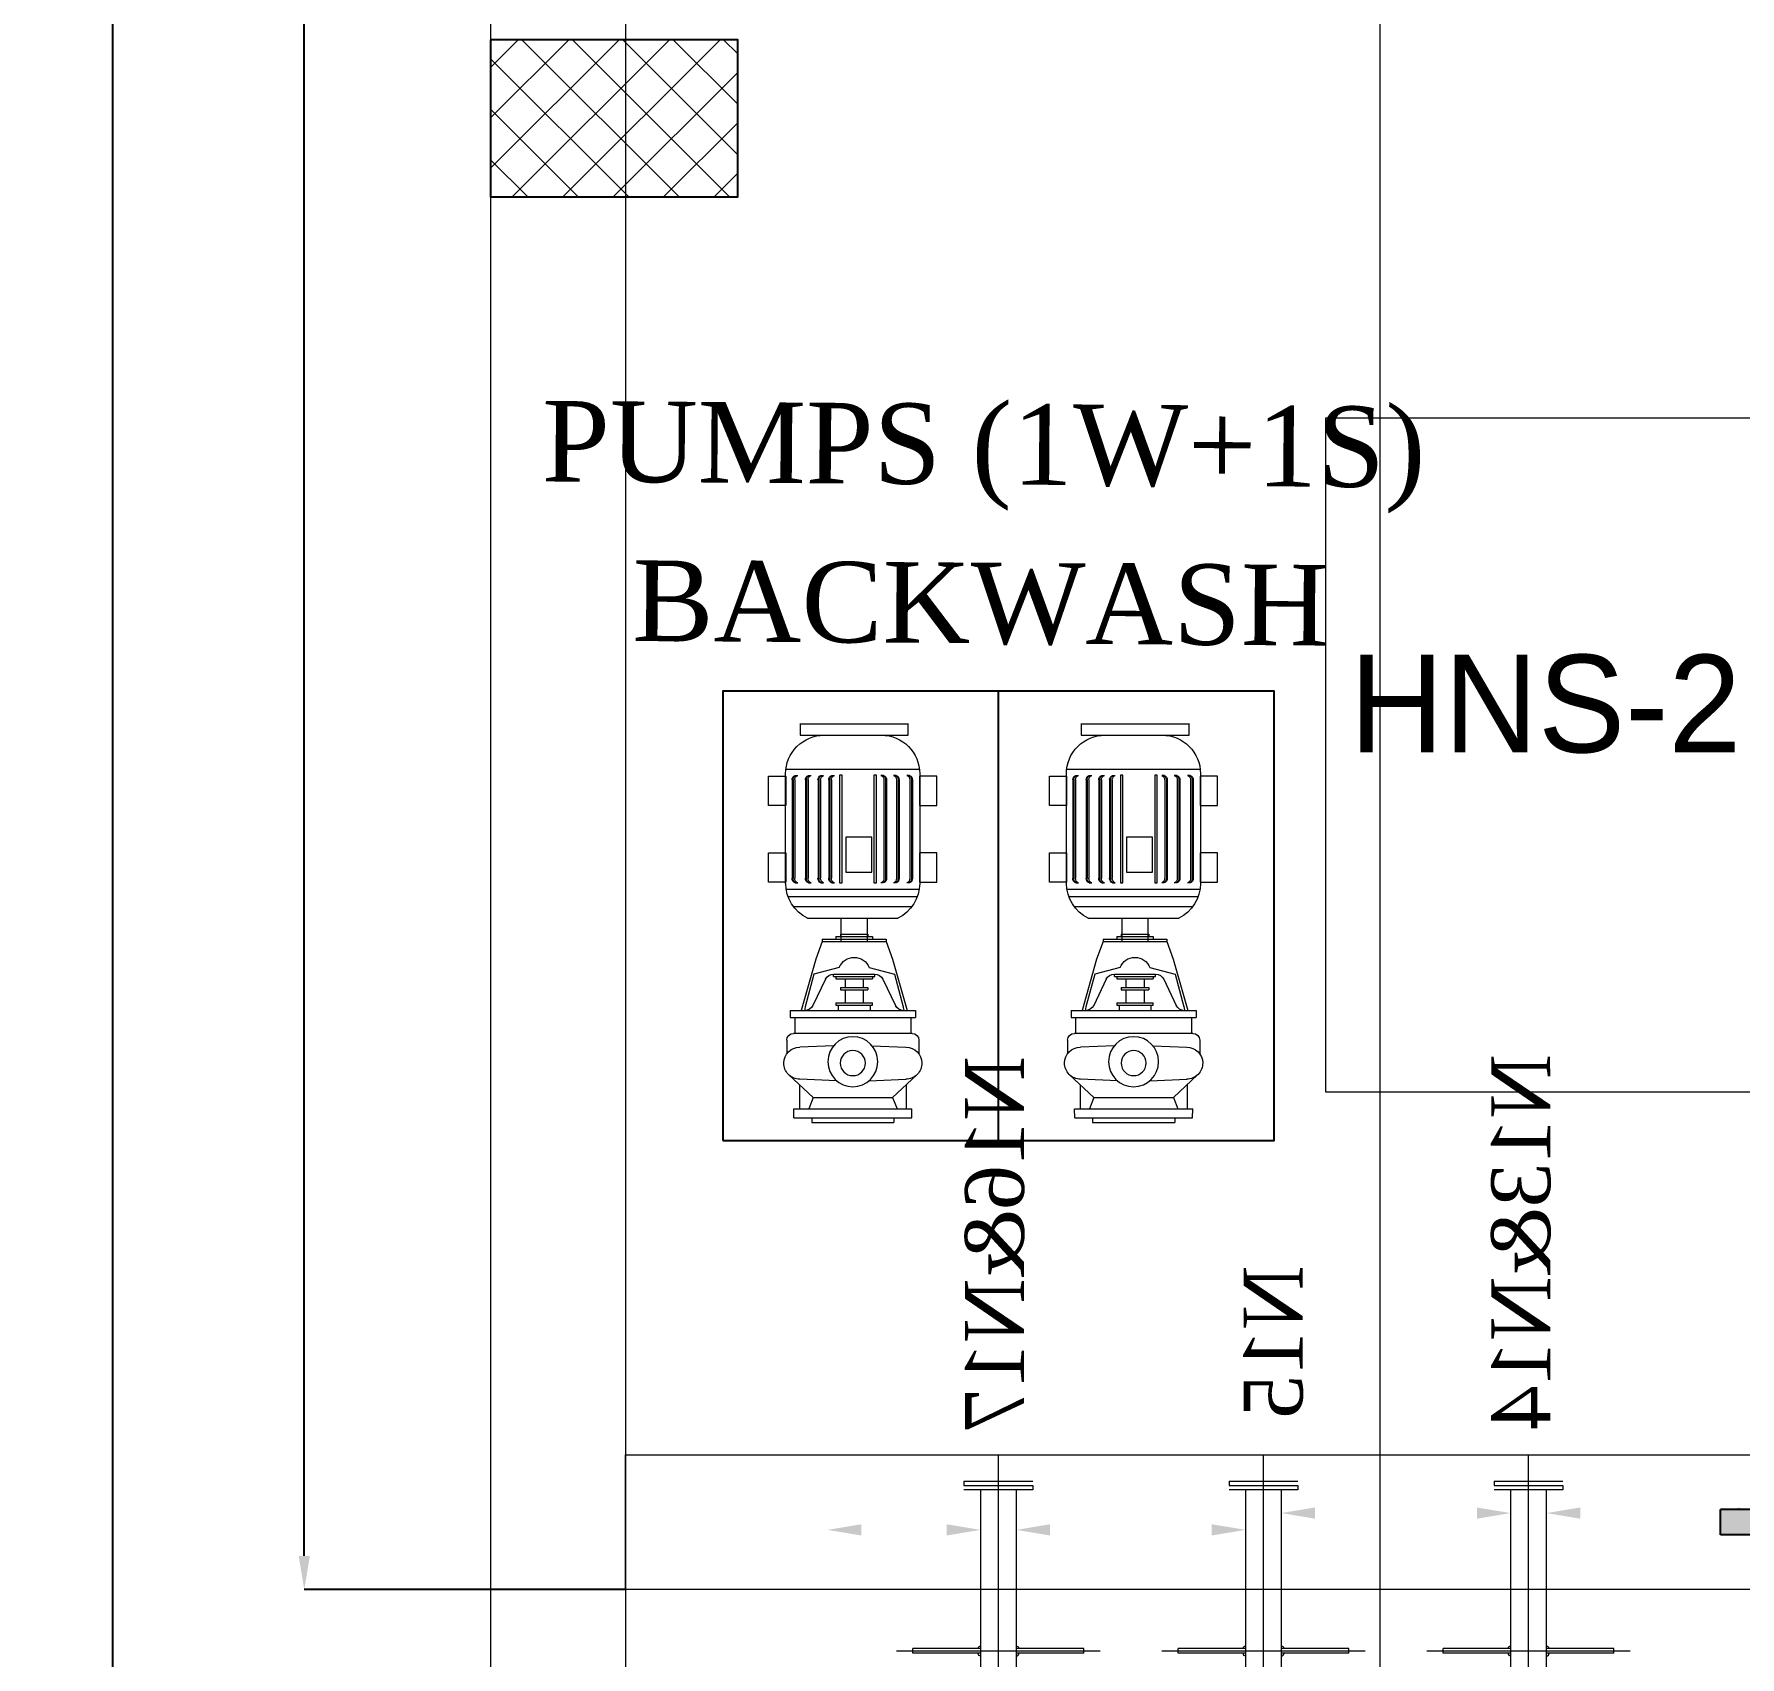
# Model space of a CAD drawing. Header units: millimetres. Extents: x -586673698 to -573385747, y -389867798 to -389752240.
# Drawn here: x -586653211 to -586649415, y -389787181 to -389783569 of the extents above; entities that cross this region are included whole.
import ezdxf

# ---------------------------------------------------------------- set-up
doc = ezdxf.new("R2010")
doc.units = ezdxf.units.MM
doc.header["$LTSCALE"] = 100
doc.linetypes.add('DASHED', pattern=[19.05, 12.7, -6.35])
doc.linetypes.add('HIDDEN2', pattern=[0.1875, 0.125, -0.0625])
for name, color, linetype in [('0-FLOW', 4, 'Continuous'), ('AH_colums', 3, 'Continuous'), ('DT-PL-SHAFT', 230, 'Continuous'), ('DT-PL-Text', 181, 'Continuous'), ('PLUMB', 6, 'Continuous'), ('PS_DIM', 9, 'Continuous')]:
    doc.layers.add(name, color=color, linetype=linetype)
for name, color, linetype, lineweight in [('A-CUT OUT', 251, 'HIDDEN2', 15), ('columns11', 1, 'Continuous', 20), ('PL-DOMESTIC WATER TANK', 171, 'Continuous', 0)]:
    doc.layers.add(name, color=color, linetype=linetype, lineweight=lineweight)
doc.styles.add('3', font='times.ttf')
doc.styles.add('Arial', font='arial.ttf')
doc.styles.add('ROMANTIC', font='romantic.ttf')
doc.dimstyles.new('V Mts', dxfattribs={"dimtxt": 150, "dimasz": 75, "dimexe": 0.1, "dimexo": 0, "dimgap": 0.01, "dimtad": 1, "dimdec": 0, "dimzin": 3, "dimdsep": 46, "dimtxsty": 'Arial', "dimsah": 1, "dimcen": 0.09375, "dimdle": 0.01, "dimclrd": 8, "dimclre": 8, "dimclrt": 256, "dimadec": 0, "dimazin": 0, "dimtfac": 0.7, "dimtdec": 3, "dimtofl": 0, "dimtmove": 2, "dimatfit": 3, "dimfxl": 0, "dimfrac": 1, "dimtolj": 1, "dimtzin": 0, "dimarcsym": 0})

# ---------------------------------------------------------------- blocks, each defined once
blk = doc.blocks.new('*D758')
at = {"layer": 'Defpoints', "color": 0, "ltscale": 5, "transparency": 16777216}
for p in [(-586652610.4, -389778081.1), (-586651895.2, -389778081.1, 1.2), (-586651894.9, -389787031.1, -6.2)]:
    blk.add_point(p, dxfattribs=at)
at = {"layer": 'DT-PL-SHAFT', "color": 8, "lineweight": -2, "ltscale": 5, "transparency": 16777216}
for p, q in [((-586651895.2, -389778081.1), (-586652610.5, -389778081.1)), ((-586652610.1, -389786956.1), (-586652610.4, -389778156.1)), ((-586651894.9, -389787031.1), (-586652610.2, -389787031.1))]:
    blk.add_line(p, q, dxfattribs=at)
at = {"layer": 'DT-PL-SHAFT', "color": 8, "ltscale": 5, "transparency": 16777216}
for points in [[(-586652597.9, -389778156.1), (-586652622.9, -389778156.1), (-586652610.4, -389778081.1)], [(-586652597.6, -389786956.1), (-586652622.6, -389786956.1), (-586652610.1, -389787031.1)]]:
    blk.add_solid(points, dxfattribs=at)
at = {"layer": 'DT-PL-SHAFT', "lineweight": 13, "ltscale": 5, "transparency": 16777216, "insert": (-586652533.7, -389782556.1), "char_height": 150, "attachment_point": 5, "rotation": 270.0015, "style": 'Arial'}
blk.add_mtext('\\A1;8950', dxfattribs=at)
blk = doc.blocks.new('*D760')
at = {"layer": 'Defpoints', "color": 0, "ltscale": 5, "transparency": 16777216}
for p in [(-586653036.3, -389761480.6), (-586651895.2, -389761480.6, 2.9), (-586651895.2, -389793031.3, 2.9)]:
    blk.add_point(p, dxfattribs=at)
at = {"layer": 'DT-PL-SHAFT', "color": 8, "lineweight": -2, "ltscale": 5, "transparency": 16777216}
for p, q in [((-586651895.2, -389761480.6), (-586653036.4, -389761480.6)), ((-586653036.3, -389792956.3), (-586653036.3, -389761555.6)), ((-586651895.2, -389793031.3), (-586653036.4, -389793031.3))]:
    blk.add_line(p, q, dxfattribs=at)
at = {"layer": 'DT-PL-SHAFT', "color": 8, "ltscale": 5, "transparency": 16777216}
for points in [[(-586653048.8, -389761555.6), (-586653023.8, -389761555.6), (-586653036.3, -389761480.6)], [(-586653048.8, -389792956.3), (-586653023.8, -389792956.3), (-586653036.3, -389793031.3)]]:
    blk.add_solid(points, dxfattribs=at)
at = {"layer": 'DT-PL-SHAFT', "lineweight": 13, "ltscale": 5, "transparency": 16777216, "insert": (-586653113, -389777255.9), "char_height": 150, "attachment_point": 5, "rotation": 90, "style": 'Arial'}
blk.add_mtext('\\A1;31551', dxfattribs=at)
blk = doc.blocks.new('FA150')
h = blk.add_hatch(color=250)
h.set_gradient(color1=(51, 51, 51), one_color=1, tint=1)
h.paths.add_polyline_path([(500, -165.9), (500, -50), (1000, -50), (1000, 50), (500, 50), (500, 165.9), (0, 0)])
for p, q in [((500, 50), (500, 165.9)), ((500, 50), (1000, 50)), ((1000, 50), (1000, -50)), ((500, -50), (500, -165.9)), ((500, -50), (1000, -50))]:
    blk.add_line(p, q)
at = {"color": 0}
blk.add_lwpolyline([(500, 165.9), (0, 0), (500, -165.9)], dxfattribs=at)
blk = doc.blocks.new('DS')
at = {"layer": 'PS_DIM', "color": 30, "lineweight": 20, "true_color": 0xf8991e}
for p, q in [((-10154220.4, -7974183.8), (-10154220.4, -7973731.1)), ((-10154215.4, -7973767.2), (-10154225.4, -7973767.2)), ((-10154225.4, -7973767.2), (-10154225.4, -7973917.4)), ((-10154215.4, -7973767.2), (-10154215.4, -7973917.4)), ((-10154225.4, -7973997.4), (-10154225.4, -7974147.5)), ((-10154215.4, -7973997.4), (-10154215.4, -7974147.5)), ((-10154215.4, -7974147.5), (-10154225.4, -7974147.5))]:
    blk.add_line(p, q, dxfattribs=at)
at = {"layer": 'PS_DIM', "color": 8, "lineweight": 20}
blk.add_line((-10153849, -7973957.4), (-10154656.8, -7973957.4), dxfattribs=at)
at = {"layer": 'PS_DIM', "color": 30, "lineweight": 20, "true_color": 0xf8991e}
for points in [[(-10154597.8, -7974034), (-10154588.4, -7974034), (-10154588.4, -7973880.8), (-10154579.1, -7973880.8), (-10154579.1, -7974034)], [(-10154597.8, -7974034), (-10154597.8, -7973880.8)]]:
    blk.add_lwpolyline(points, dxfattribs=at)
blk.add_lwpolyline([(-10153879.1, -7973997.4), (-10153879.1, -7973917.4), (-10154579.1, -7973917.4), (-10154579.1, -7973997.4)], close=True, dxfattribs=at)
for centre, start, end in [((-10154225.1, -7973917.3), 93.0102, 181.4916), ((-10154214.9, -7973917.3), 358.5084, 95.2992), ((-10154225.1, -7973997.2), 182.0947, 266.9898), ((-10154214.9, -7973997.2), 264.7008, 357.9053)]:
    blk.add_arc(centre, 5.7, start, end, dxfattribs=at)
blk = doc.blocks.new('*D732')
at = {"layer": 'Defpoints', "color": 0, "ltscale": 5, "transparency": 16777216}
for p in [(-898692.9, -50441.1, -6.2), (-898182.9, -50441.1, -6.2), (-898692.9, -50478.6)]:
    blk.add_point(p, dxfattribs=at)
at = {"layer": 'DT-PL-SHAFT', "color": 8, "lineweight": -2, "ltscale": 5, "transparency": 16777216}
for p, q in [((-898692.9, -50441.1), (-898692.9, -50478.7)), ((-898182.9, -50441.1), (-898182.9, -50478.7)), ((-898257.9, -50478.6), (-898617.9, -50478.6))]:
    blk.add_line(p, q, dxfattribs=at)
at = {"layer": 'DT-PL-SHAFT', "color": 8, "ltscale": 5, "transparency": 16777216}
for points in [[(-898617.9, -50466.1), (-898617.9, -50491.1), (-898692.9, -50478.6)], [(-898257.9, -50466.1), (-898257.9, -50491.1), (-898182.9, -50478.6)]]:
    blk.add_solid(points, dxfattribs=at)
at = {"layer": 'DT-PL-SHAFT', "ltscale": 5, "transparency": 16777216, "insert": (-898437.9, -50402), "char_height": 150, "attachment_point": 5, "rotation": 0, "style": 'Arial'}
blk.add_mtext('\\A1;510', dxfattribs=at)
blk = doc.blocks.new('*D733')
at = {"layer": 'Defpoints', "color": 0, "ltscale": 5, "transparency": 16777216}
for p in [(-898102.9, -50478.6, -6.2), (-897592.9, -50478.6, -6.2), (-897592.9, -50516)]:
    blk.add_point(p, dxfattribs=at)
at = {"layer": 'DT-PL-SHAFT', "color": 8, "lineweight": -2, "ltscale": 5, "transparency": 16777216}
for p, q in [((-898102.9, -50478.6), (-898102.9, -50516.1)), ((-897592.9, -50478.6), (-897592.9, -50516.1)), ((-898027.9, -50516), (-897667.9, -50516))]:
    blk.add_line(p, q, dxfattribs=at)
at = {"layer": 'DT-PL-SHAFT', "color": 8, "ltscale": 5, "transparency": 16777216}
for points in [[(-898027.9, -50503.5), (-898027.9, -50528.5), (-898102.9, -50516)], [(-897667.9, -50503.5), (-897667.9, -50528.5), (-897592.9, -50516)]]:
    blk.add_solid(points, dxfattribs=at)
at = {"layer": 'DT-PL-SHAFT', "ltscale": 5, "transparency": 16777216, "insert": (-897847.9, -50439.4), "char_height": 150, "attachment_point": 5, "style": 'Arial'}
blk.add_mtext('\\A1;510', dxfattribs=at)
blk = doc.blocks.new('*D734')
at = {"layer": 'Defpoints', "color": 0, "ltscale": 5, "transparency": 16777216}
for p in [(-899113, -50024.1, -7.9), (-898772.9, -50107, -6.2), (-899113, -50478.6)]:
    blk.add_point(p, dxfattribs=at)
at = {"layer": 'DT-PL-SHAFT', "color": 8, "lineweight": -2, "ltscale": 5, "transparency": 16777216}
for p, q in [((-899113, -50024.1), (-899113, -50478.7)), ((-898772.9, -50107), (-898772.9, -50478.7)), ((-898847.9, -50478.6), (-899038, -50478.6))]:
    blk.add_line(p, q, dxfattribs=at)
at = {"layer": 'DT-PL-SHAFT', "color": 8, "ltscale": 5, "transparency": 16777216}
for points in [[(-899038, -50466.1), (-899038, -50491.1), (-899113, -50478.6)], [(-898847.9, -50466.1), (-898847.9, -50491.1), (-898772.9, -50478.6)]]:
    blk.add_solid(points, dxfattribs=at)
at = {"layer": 'DT-PL-SHAFT', "ltscale": 5, "transparency": 16777216, "insert": (-898942.9, -50401.9), "char_height": 150, "attachment_point": 5, "style": 'Arial'}
blk.add_mtext('\\A1;340', dxfattribs=at)
blk = doc.blocks.new('*D735')
at = {"layer": 'Defpoints', "color": 0, "ltscale": 5, "transparency": 16777216}
for p in [(-897512.9, -50053.5, -6.2), (-897012.9, -50053.5, -6.2), (-897012.9, -50516)]:
    blk.add_point(p, dxfattribs=at)
at = {"layer": 'DT-PL-SHAFT', "color": 8, "lineweight": -2, "ltscale": 5, "transparency": 16777216}
for p, q in [((-897512.9, -50053.5), (-897512.9, -50516.1)), ((-897012.9, -50053.5), (-897012.9, -50516.1)), ((-897437.9, -50516), (-897087.9, -50516))]:
    blk.add_line(p, q, dxfattribs=at)
at = {"layer": 'DT-PL-SHAFT', "color": 8, "ltscale": 5, "transparency": 16777216}
for points in [[(-897437.9, -50503.5), (-897437.9, -50528.5), (-897512.9, -50516)], [(-897087.9, -50503.5), (-897087.9, -50528.5), (-897012.9, -50516)]]:
    blk.add_solid(points, dxfattribs=at)
at = {"layer": 'DT-PL-SHAFT', "ltscale": 5, "transparency": 16777216, "insert": (-897262.9, -50439.4), "char_height": 150, "attachment_point": 5, "style": 'Arial'}
blk.add_mtext('\\A1;500', dxfattribs=at)
blk = doc.blocks.new('FDSHH')
at = {"color": 7, "transparency": 33554687}
blk.add_lwpolyline([(781.6461, 164.7801), (782.6277, 164.7801), (782.6277, 163.9801), (781.6461, 163.9801)], close=True, dxfattribs=at)
blk.add_lwpolyline([(782.1369, 164.7801), (782.1369, 163.9801)], dxfattribs=at)
at = {"layer": 'DT-PL-Text', "color": 146, "lineweight": 5, "true_color": 0x105689, "transparency": 33554687}
for p, q in [((781.7729, 164.7401), (781.7726, 164.7242)), ((781.7729, 164.7401), (781.9826, 164.7401)), ((781.7729, 164.7238), (781.9829, 164.7238)), ((781.7826, 164.6809), (781.7826, 164.7238)), ((781.807, 164.7035), (781.7991, 164.724)), ((781.8046, 164.7401), (781.8046, 164.7482)), ((781.8046, 164.7482), (781.9509, 164.7482)), ((781.9485, 164.7035), (781.9564, 164.724)), ((781.9509, 164.7401), (781.9509, 164.7482)), ((781.9729, 164.6809), (781.9729, 164.7238)), ((781.9826, 164.7401), (781.9829, 164.7238)), ((782.2729, 164.7401), (782.2726, 164.7242)), ((782.2729, 164.7401), (782.4826, 164.7401)), ((782.2729, 164.7238), (782.4829, 164.7238)), ((782.2826, 164.6809), (782.2826, 164.7238)), ((782.307, 164.7035), (782.2991, 164.724)), ((782.3046, 164.7401), (782.3046, 164.7482)), ((782.3046, 164.7482), (782.4509, 164.7482)), ((782.4485, 164.7035), (782.4564, 164.724)), ((782.4509, 164.7401), (782.4509, 164.7482)), ((782.4729, 164.6809), (782.4729, 164.7238)), ((782.4826, 164.7401), (782.4829, 164.7238)), ((781.807, 164.7035), (781.7638, 164.6634)), ((781.807, 164.7035), (781.9485, 164.7035)), ((781.9485, 164.7035), (781.9917, 164.6634)), ((782.307, 164.7035), (782.2638, 164.6634)), ((782.307, 164.7035), (782.4485, 164.7035)), ((782.4485, 164.7035), (782.4917, 164.6634)), ((781.8489, 164.6739), (781.7831, 164.671)), ((781.9066, 164.6739), (781.9723, 164.671)), ((782.3489, 164.6739), (782.2831, 164.671)), ((782.4066, 164.6739), (782.4723, 164.671)), ((781.7601, 164.6019), (781.7601, 164.6254)), ((781.8435, 164.6115), (781.7831, 164.6141)), ((781.912, 164.6115), (781.9723, 164.6141)), ((781.9954, 164.6019), (781.9954, 164.6254)), ((782.2601, 164.6019), (782.2601, 164.6254)), ((782.3435, 164.6115), (782.2831, 164.6141)), ((782.412, 164.6115), (782.4723, 164.6141)), ((782.4954, 164.6019), (782.4954, 164.6254)), ((781.9832, 164.5898), (781.7723, 164.5898)), ((781.7744, 164.5613), (781.7744, 164.5898)), ((781.981, 164.5613), (781.981, 164.5898)), ((782.4832, 164.5898), (782.2723, 164.5898)), ((782.2744, 164.5613), (782.2744, 164.5898)), ((782.481, 164.5613), (782.481, 164.5898)), ((781.7663, 164.5613), (781.9892, 164.5613)), ((781.7663, 164.5491), (781.7663, 164.5613)), ((781.7663, 164.5491), (781.9892, 164.5491)), ((781.8118, 164.4576), (781.7859, 164.5491)), ((781.7928, 164.5421), (781.7915, 164.5492)), ((781.8084, 164.4839), (781.7928, 164.5421)), ((781.8289, 164.4933), (781.8066, 164.5399)), ((781.8476, 164.5354), (781.8476, 164.5395)), ((781.8476, 164.5395), (781.9126, 164.5395)), ((781.8517, 164.5395), (781.8517, 164.5491)), ((781.9085, 164.5395), (781.9085, 164.5491)), ((781.9126, 164.5395), (781.9126, 164.5354)), ((781.9313, 164.4933), (781.9536, 164.5399)), ((781.9484, 164.4576), (781.9743, 164.5491)), ((781.9518, 164.4839), (781.9674, 164.5421)), ((781.967, 164.541), (781.9683, 164.5481)), ((781.9892, 164.5491), (781.9892, 164.5613)), ((782.2663, 164.5613), (782.4892, 164.5613)), ((782.2663, 164.5491), (782.2663, 164.5613)), ((782.2663, 164.5491), (782.4892, 164.5491)), ((782.3118, 164.4576), (782.2859, 164.5491)), ((782.2928, 164.5421), (782.2915, 164.5492)), ((782.3084, 164.4839), (782.2928, 164.5421)), ((782.3289, 164.4933), (782.3066, 164.5399)), ((782.3476, 164.5354), (782.3476, 164.5395)), ((782.3476, 164.5395), (782.4126, 164.5395)), ((782.3517, 164.5395), (782.3517, 164.5491)), ((782.4085, 164.5395), (782.4085, 164.5491)), ((782.4126, 164.5395), (782.4126, 164.5354)), ((782.4313, 164.4933), (782.4536, 164.5399)), ((782.4484, 164.4576), (782.4743, 164.5491)), ((782.4518, 164.4839), (782.4674, 164.5421)), ((782.467, 164.541), (782.4683, 164.5481)), ((782.4892, 164.5491), (782.4892, 164.5613)), ((781.8476, 164.5354), (781.9126, 164.5354)), ((781.8557, 164.508), (781.8557, 164.5121)), ((781.8557, 164.5121), (781.9045, 164.5121)), ((781.8638, 164.5121), (781.8638, 164.5354)), ((781.8964, 164.5121), (781.8964, 164.5354)), ((781.9045, 164.508), (781.9045, 164.5121)), ((782.3476, 164.5354), (782.4126, 164.5354)), ((782.3557, 164.508), (782.3557, 164.5121)), ((782.3557, 164.5121), (782.4045, 164.5121)), ((782.3638, 164.5121), (782.3638, 164.5354)), ((782.3964, 164.5121), (782.3964, 164.5354)), ((782.4045, 164.508), (782.4045, 164.5121)), ((781.8536, 164.4724), (781.8084, 164.4839)), ((781.8435, 164.4882), (781.8435, 164.4841)), ((781.8435, 164.4882), (781.9167, 164.4882)), ((781.8435, 164.4841), (781.9167, 164.4841)), ((781.8476, 164.4882), (781.8476, 164.4922)), ((781.8476, 164.4922), (781.9126, 164.4922)), ((781.8557, 164.508), (781.9045, 164.508)), ((781.8638, 164.4922), (781.8638, 164.508)), ((781.8964, 164.4922), (781.8964, 164.508)), ((781.9066, 164.4724), (781.9518, 164.4839)), ((781.9126, 164.4882), (781.9126, 164.4922)), ((781.9167, 164.4882), (781.9167, 164.4841)), ((782.3536, 164.4724), (782.3084, 164.4839)), ((782.3435, 164.4882), (782.3435, 164.4841)), ((782.3435, 164.4882), (782.4167, 164.4882)), ((782.3435, 164.4841), (782.4167, 164.4841)), ((782.3476, 164.4882), (782.3476, 164.4922)), ((782.3476, 164.4922), (782.4126, 164.4922)), ((782.3557, 164.508), (782.4045, 164.508)), ((782.3638, 164.4922), (782.3638, 164.508)), ((782.3964, 164.4922), (782.3964, 164.508)), ((782.4066, 164.4724), (782.4518, 164.4839)), ((782.4126, 164.4882), (782.4126, 164.4922)), ((782.4167, 164.4882), (782.4167, 164.4841)), ((781.8232, 164.4258), (781.8118, 164.4576)), ((781.937, 164.4258), (781.9484, 164.4576)), ((782.3232, 164.4258), (782.3118, 164.4576)), ((782.437, 164.4258), (782.4484, 164.4576)), ((781.8232, 164.4218), (781.8232, 164.4258)), ((781.8232, 164.4258), (781.937, 164.4258)), ((781.8232, 164.4218), (781.937, 164.4218)), ((781.8476, 164.417), (781.8476, 164.4211)), ((781.8572, 164.4258), (781.8572, 164.3839)), ((781.9037, 164.4258), (781.9037, 164.3839)), ((781.9126, 164.417), (781.9126, 164.4211)), ((781.937, 164.4218), (781.937, 164.4258)), ((782.3232, 164.4218), (782.3232, 164.4258)), ((782.3232, 164.4258), (782.437, 164.4258)), ((782.3232, 164.4218), (782.437, 164.4218)), ((782.3476, 164.417), (782.3476, 164.4211)), ((782.3572, 164.4258), (782.3572, 164.3839)), ((782.4037, 164.4258), (782.4037, 164.3839)), ((782.4126, 164.417), (782.4126, 164.4211)), ((782.437, 164.4218), (782.437, 164.4258)), ((781.8476, 164.417), (781.9126, 164.417)), ((781.8557, 164.413), (781.8557, 164.417)), ((781.8557, 164.413), (781.9045, 164.413)), ((781.9045, 164.413), (781.9045, 164.417)), ((782.3476, 164.417), (782.4126, 164.417)), ((782.3557, 164.413), (782.3557, 164.417)), ((782.3557, 164.413), (782.4045, 164.413)), ((782.4045, 164.413), (782.4045, 164.417)), ((781.7718, 164.3636), (781.9831, 164.3636)), ((781.7969, 164.3843), (781.958, 164.3843)), ((782.2718, 164.3636), (782.4831, 164.3636)), ((782.2969, 164.3843), (782.458, 164.3843)), ((781.7586, 164.3327), (781.9963, 164.3327)), ((781.7622, 164.3458), (781.9927, 164.3458)), ((782.2586, 164.3327), (782.4963, 164.3327)), ((782.2622, 164.3458), (782.4927, 164.3458)), ((781.7584, 164.3203), (781.7277, 164.3203)), ((781.7277, 164.3203), (781.7277, 164.2682)), ((781.7581, 164.3226), (781.7581, 164.1271)), ((781.7584, 164.2682), (781.7584, 164.3203)), ((781.7695, 164.1382), (781.7695, 164.3134)), ((781.7713, 164.1382), (781.7713, 164.3134)), ((781.7743, 164.1382), (781.7743, 164.3134)), ((781.7748, 164.3213), (781.7796, 164.3213)), ((781.7933, 164.1382), (781.7933, 164.3134)), ((781.7951, 164.1382), (781.7951, 164.3134)), ((781.7981, 164.1382), (781.7981, 164.3134)), ((781.7986, 164.3213), (781.8034, 164.3213)), ((781.8157, 164.1382), (781.8157, 164.3134)), ((781.8174, 164.1382), (781.8174, 164.3134)), ((781.8204, 164.1382), (781.8204, 164.3134)), ((781.8209, 164.3213), (781.8257, 164.3213)), ((781.835, 164.1382), (781.835, 164.3134)), ((781.8367, 164.1382), (781.8367, 164.3134)), ((781.8397, 164.1382), (781.8397, 164.3134)), ((781.8403, 164.3213), (781.845, 164.3213)), ((781.8542, 164.3215), (781.8586, 164.3215)), ((781.8542, 164.1295), (781.8542, 164.3215)), ((781.8586, 164.3215), (781.8586, 164.1295)), ((781.8653, 164.2399), (781.8653, 164.3026)), ((781.8653, 164.3026), (781.9114, 164.3026)), ((781.9114, 164.3026), (781.9114, 164.2399)), ((781.9154, 164.3215), (781.9198, 164.3215)), ((781.9154, 164.1295), (781.9154, 164.3215)), ((781.9198, 164.3215), (781.9198, 164.1295)), ((781.9307, 164.3213), (781.9277, 164.3213)), ((781.933, 164.1382), (781.933, 164.3134)), ((781.936, 164.1382), (781.936, 164.3134)), ((781.9377, 164.1382), (781.9377, 164.3134)), ((781.9547, 164.3213), (781.95, 164.3213)), ((781.9553, 164.1382), (781.9553, 164.3134)), ((781.9583, 164.1382), (781.9583, 164.3134)), ((781.96, 164.1382), (781.96, 164.3134)), ((781.9785, 164.3213), (781.9738, 164.3213)), ((781.9791, 164.1382), (781.9791, 164.3134)), ((781.9821, 164.1382), (781.9821, 164.3134)), ((781.9838, 164.1382), (781.9838, 164.3134)), ((781.9965, 164.3203), (782.0272, 164.3203)), ((781.9965, 164.2682), (781.9965, 164.3203)), ((781.9968, 164.1271), (781.9968, 164.3226)), ((782.0272, 164.3203), (782.0272, 164.2682)), ((782.2584, 164.3203), (782.2277, 164.3203)), ((782.2277, 164.3203), (782.2277, 164.2682)), ((782.2581, 164.3226), (782.2581, 164.1271)), ((782.2584, 164.2682), (782.2584, 164.3203)), ((782.2695, 164.1382), (782.2695, 164.3134)), ((782.2713, 164.1382), (782.2713, 164.3134)), ((782.2743, 164.1382), (782.2743, 164.3134)), ((782.2748, 164.3213), (782.2796, 164.3213)), ((782.2933, 164.1382), (782.2933, 164.3134)), ((782.2951, 164.1382), (782.2951, 164.3134)), ((782.2981, 164.1382), (782.2981, 164.3134)), ((782.2986, 164.3213), (782.3034, 164.3213)), ((782.3157, 164.1382), (782.3157, 164.3134)), ((782.3174, 164.1382), (782.3174, 164.3134)), ((782.3204, 164.1382), (782.3204, 164.3134)), ((782.3209, 164.3213), (782.3257, 164.3213)), ((782.335, 164.1382), (782.335, 164.3134)), ((782.3367, 164.1382), (782.3367, 164.3134)), ((782.3397, 164.1382), (782.3397, 164.3134)), ((782.3403, 164.3213), (782.345, 164.3213)), ((782.3542, 164.3215), (782.3586, 164.3215)), ((782.3542, 164.1295), (782.3542, 164.3215)), ((782.3586, 164.3215), (782.3586, 164.1295)), ((782.3653, 164.2399), (782.3653, 164.3026)), ((782.3653, 164.3026), (782.4114, 164.3026)), ((782.4114, 164.3026), (782.4114, 164.2399)), ((782.4154, 164.3215), (782.4198, 164.3215)), ((782.4154, 164.1295), (782.4154, 164.3215)), ((782.4198, 164.3215), (782.4198, 164.1295)), ((782.4307, 164.3213), (782.4277, 164.3213)), ((782.433, 164.1382), (782.433, 164.3134)), ((782.436, 164.1382), (782.436, 164.3134)), ((782.4377, 164.1382), (782.4377, 164.3134)), ((782.4547, 164.3213), (782.45, 164.3213)), ((782.4553, 164.1382), (782.4553, 164.3134)), ((782.4583, 164.1382), (782.4583, 164.3134)), ((782.46, 164.1382), (782.46, 164.3134)), ((782.4785, 164.3213), (782.4738, 164.3213)), ((782.4791, 164.1382), (782.4791, 164.3134)), ((782.4821, 164.1382), (782.4821, 164.3134)), ((782.4838, 164.1382), (782.4838, 164.3134)), ((782.4965, 164.3203), (782.5272, 164.3203)), ((782.4965, 164.2682), (782.4965, 164.3203)), ((782.4968, 164.1271), (782.4968, 164.3226)), ((782.5272, 164.3203), (782.5272, 164.2682)), ((781.7277, 164.2682), (781.7584, 164.2682)), ((782.0272, 164.2682), (781.9965, 164.2682)), ((782.2277, 164.2682), (782.2584, 164.2682)), ((782.5272, 164.2682), (782.4965, 164.2682)), ((781.9114, 164.2399), (781.8653, 164.2399)), ((782.4114, 164.2399), (782.3653, 164.2399)), ((781.7584, 164.1835), (781.7277, 164.1835)), ((781.7277, 164.1835), (781.7277, 164.1315)), ((781.7584, 164.1315), (781.7584, 164.1835)), ((781.9965, 164.1835), (782.0272, 164.1835)), ((781.9965, 164.1315), (781.9965, 164.1835)), ((782.0272, 164.1835), (782.0272, 164.1315)), ((782.2584, 164.1835), (782.2277, 164.1835)), ((782.2277, 164.1835), (782.2277, 164.1315)), ((782.2584, 164.1315), (782.2584, 164.1835)), ((782.4965, 164.1835), (782.5272, 164.1835)), ((782.4965, 164.1315), (782.4965, 164.1835)), ((782.5272, 164.1835), (782.5272, 164.1315)), ((781.7277, 164.1315), (781.7584, 164.1315)), ((781.7586, 164.1188), (781.9963, 164.1188)), ((781.7748, 164.1303), (781.7796, 164.1303)), ((781.7986, 164.1303), (781.8034, 164.1303)), ((781.8209, 164.1303), (781.8257, 164.1303)), ((781.8403, 164.1303), (781.845, 164.1303)), ((781.8586, 164.1295), (781.8542, 164.1295)), ((781.9198, 164.1295), (781.9154, 164.1295)), ((781.9324, 164.1303), (781.9277, 164.1303)), ((781.9547, 164.1303), (781.95, 164.1303)), ((781.9785, 164.1303), (781.9738, 164.1303)), ((782.0272, 164.1315), (781.9965, 164.1315)), ((782.2277, 164.1315), (782.2584, 164.1315)), ((782.2586, 164.1188), (782.4963, 164.1188)), ((782.2748, 164.1303), (782.2796, 164.1303)), ((782.2986, 164.1303), (782.3034, 164.1303)), ((782.3209, 164.1303), (782.3257, 164.1303)), ((782.3403, 164.1303), (782.345, 164.1303)), ((782.3586, 164.1295), (782.3542, 164.1295)), ((782.4198, 164.1295), (782.4154, 164.1295)), ((782.4324, 164.1303), (782.4277, 164.1303)), ((782.4547, 164.1303), (782.45, 164.1303)), ((782.4785, 164.1303), (782.4738, 164.1303)), ((782.5272, 164.1315), (782.4965, 164.1315)), ((781.7841, 164.0583), (781.9764, 164.0583)), ((781.7841, 164.0378), (781.7841, 164.0583)), ((781.8266, 164.0586), (781.9283, 164.0586)), ((781.9764, 164.0583), (781.9764, 164.0378)), ((782.2841, 164.0583), (782.4764, 164.0583)), ((782.2841, 164.0378), (782.2841, 164.0583)), ((782.3266, 164.0586), (782.4283, 164.0586)), ((782.4764, 164.0583), (782.4764, 164.0378)), ((781.7841, 164.0382), (781.9764, 164.0382)), ((782.2841, 164.0382), (782.4764, 164.0382))]:
    blk.add_line(p, q, dxfattribs=at)
for centre, radius in [((781.8777, 164.64), 0.0445), ((781.8777, 164.6426), 0.0223), ((782.3777, 164.64), 0.0445), ((782.3777, 164.6426), 0.0223)]:
    blk.add_circle(centre, radius, dxfattribs=at)
for centre, major_axis, start_param, end_param in [((781.7831, 164.6426), (-0.0192, 0.021), -0.741919, 0.840279), ((781.9723, 164.6426), (0.0192, 0.021), -0.840279, 0.741919), ((782.2831, 164.6426), (-0.0192, 0.021), -0.741919, 0.840279), ((782.4723, 164.6426), (0.0192, 0.021), -0.840279, 0.741919), ((781.7831, 164.6426), (0.0197, 0.0206), 2.344856, 3.904251), ((781.9723, 164.6426), (-0.0197, 0.0206), 2.378921, 3.938316), ((782.2831, 164.6426), (0.0197, 0.0206), 2.344856, 3.904251), ((782.4723, 164.6426), (-0.0197, 0.0206), 2.378921, 3.938316), ((781.7723, 164.6019), (-0.0008, 0.0122), 1.504501, 3.075297), ((781.9832, 164.6019), (0.0008, 0.0122), 3.207888, 4.778684), ((782.2723, 164.6019), (-0.0008, 0.0122), 1.504501, 3.075297), ((782.4832, 164.6019), (0.0008, 0.0122), 3.207888, 4.778684), ((781.7919, 164.5329), (-0.0144, 0.0076), 4.074963, 5.199549), ((781.9683, 164.5329), (0.0144, 0.0076), 1.083627, 2.208213), ((782.2919, 164.5329), (-0.0144, 0.0076), 4.074963, 5.199549), ((782.4683, 164.5329), (0.0144, 0.0076), 1.083627, 2.208213), ((781.8435, 164.5004), (-0.0144, 0.0076), 0.933371, 2.057957), ((781.9167, 164.5004), (0.0144, 0.0076), 4.22522, 5.349806), ((782.3435, 164.5004), (-0.0144, 0.0076), 0.933371, 2.057957), ((782.4167, 164.5004), (0.0144, 0.0076), 4.22522, 5.349806), ((781.8801, 164.4827), (-0.0279, 0.0058), 0.576778, 1.774993), ((781.8801, 164.4827), (0.0279, 0.0058), 4.508192, 5.706408), ((782.3801, 164.4827), (-0.0279, 0.0058), 0.576778, 1.774993), ((782.3801, 164.4827), (0.0279, 0.0058), 4.508192, 5.706408), ((781.8266, 164.3226), (0.0676, 0.0108), 1.861065, 2.983631), ((781.9283, 164.3226), (-0.047, 0.0498), 3.955496, 5.078062), ((782.3266, 164.3226), (0.0676, 0.0108), 1.861065, 2.983631), ((782.4283, 164.3226), (-0.047, 0.0498), 3.955496, 5.078062), ((781.7772, 164.314), (0.00765, 0.00083), 1.778301, 3.114872), ((781.7789, 164.314), (0.00765, 0.00083), 1.778301, 3.114872), ((781.782, 164.314), (0.00765, 0.00083), 1.778301, 3.114872), ((781.801, 164.314), (0.00765, 0.00083), 1.778301, 3.114872), ((781.8027, 164.314), (0.00765, 0.00083), 1.778301, 3.114872), ((781.8058, 164.314), (0.00765, 0.00083), 1.778301, 3.114872), ((781.8233, 164.314), (0.00765, 0.00083), 1.778301, 3.114872), ((781.825, 164.314), (0.00765, 0.00083), 1.778301, 3.114872), ((781.8281, 164.314), (0.00765, 0.00083), 1.778301, 3.114872), ((781.8427, 164.314), (0.00765, 0.00083), 1.778301, 3.114872), ((781.8444, 164.314), (0.00765, 0.00083), 1.778301, 3.114872), ((781.8474, 164.314), (0.00765, 0.00083), 1.778301, 3.114872), ((781.9253, 164.314), (-0.00765, 0.00082), 3.168079, 4.50465), ((781.9283, 164.314), (-0.00765, 0.00082), 3.168079, 4.50465), ((781.93, 164.314), (-0.00765, 0.00082), 3.168079, 4.50465), ((781.9476, 164.314), (-0.00765, 0.00082), 3.168079, 4.50465), ((781.9506, 164.314), (-0.00765, 0.00082), 3.168079, 4.50465), ((781.9524, 164.314), (-0.00765, 0.00082), 3.168079, 4.50465), ((781.9714, 164.314), (-0.00765, 0.00082), 3.168079, 4.50465), ((781.9744, 164.314), (-0.00765, 0.00082), 3.168079, 4.50465), ((781.9762, 164.314), (-0.00765, 0.00082), 3.168079, 4.50465), ((782.2772, 164.314), (0.00765, 0.00083), 1.778301, 3.114872), ((782.2789, 164.314), (0.00765, 0.00083), 1.778301, 3.114872), ((782.282, 164.314), (0.00765, 0.00083), 1.778301, 3.114872), ((782.301, 164.314), (0.00765, 0.00083), 1.778301, 3.114872), ((782.3027, 164.314), (0.00765, 0.00083), 1.778301, 3.114872), ((782.3058, 164.314), (0.00765, 0.00083), 1.778301, 3.114872), ((782.3233, 164.314), (0.00765, 0.00083), 1.778301, 3.114872), ((782.325, 164.314), (0.00765, 0.00083), 1.778301, 3.114872), ((782.3281, 164.314), (0.00765, 0.00083), 1.778301, 3.114872), ((782.3427, 164.314), (0.00765, 0.00083), 1.778301, 3.114872), ((782.3444, 164.314), (0.00765, 0.00083), 1.778301, 3.114872), ((782.3474, 164.314), (0.00765, 0.00083), 1.778301, 3.114872), ((782.4253, 164.314), (-0.00765, 0.00082), 3.168079, 4.50465), ((782.4283, 164.314), (-0.00765, 0.00082), 3.168079, 4.50465), ((782.43, 164.314), (-0.00765, 0.00082), 3.168079, 4.50465), ((782.4476, 164.314), (-0.00765, 0.00082), 3.168079, 4.50465), ((782.4506, 164.314), (-0.00765, 0.00082), 3.168079, 4.50465), ((782.4524, 164.314), (-0.00765, 0.00082), 3.168079, 4.50465), ((782.4714, 164.314), (-0.00765, 0.00082), 3.168079, 4.50465), ((782.4744, 164.314), (-0.00765, 0.00082), 3.168079, 4.50465), ((782.4762, 164.314), (-0.00765, 0.00082), 3.168079, 4.50465), ((781.8266, 164.1271), (-0.0672, 0.0133), 0.194945, 1.765742), ((781.7772, 164.1376), (-0.00765, 0.00082), 0.026487, 1.363057), ((781.7789, 164.1376), (-0.00765, 0.00082), 0.026487, 1.363057), ((781.782, 164.1376), (-0.00765, 0.00082), 0.026487, 1.363057), ((781.801, 164.1376), (-0.00765, 0.00082), 0.026487, 1.363057), ((781.8027, 164.1376), (-0.00765, 0.00082), 0.026487, 1.363057), ((781.8058, 164.1376), (-0.00765, 0.00082), 0.026487, 1.363057), ((781.8233, 164.1376), (-0.00765, 0.00082), 0.026487, 1.363057), ((781.825, 164.1376), (-0.00765, 0.00082), 0.026487, 1.363057), ((781.8281, 164.1376), (-0.00765, 0.00082), 0.026487, 1.363057), ((781.8427, 164.1376), (-0.00765, 0.00082), 0.026487, 1.363057), ((781.8444, 164.1376), (-0.00765, 0.00082), 0.026487, 1.363057), ((781.8474, 164.1376), (-0.00765, 0.00082), 0.026487, 1.363057), ((781.9253, 164.1376), (0.00765, 0.00083), -1.363291, -0.026721), ((781.9283, 164.1271), (0.0672, 0.0133), 4.517506, 6.088302), ((781.9283, 164.1376), (0.00765, 0.00083), -1.363291, -0.026721), ((781.93, 164.1376), (0.00765, 0.00083), -1.363291, -0.026721), ((781.9476, 164.1376), (0.00765, 0.00083), -1.363291, -0.026721), ((781.9506, 164.1376), (0.00765, 0.00083), -1.363291, -0.026721), ((781.9524, 164.1376), (0.00765, 0.00083), -1.363291, -0.026721), ((781.9714, 164.1376), (0.00765, 0.00083), -1.363291, -0.026721), ((781.9744, 164.1376), (0.00765, 0.00083), -1.363291, -0.026721), ((781.9762, 164.1376), (0.00765, 0.00083), -1.363291, -0.026721), ((782.3266, 164.1271), (-0.0672, 0.0133), 0.194945, 1.765742), ((782.2772, 164.1376), (-0.00765, 0.00082), 0.026487, 1.363057), ((782.2789, 164.1376), (-0.00765, 0.00082), 0.026487, 1.363057), ((782.282, 164.1376), (-0.00765, 0.00082), 0.026487, 1.363057), ((782.301, 164.1376), (-0.00765, 0.00082), 0.026487, 1.363057), ((782.3027, 164.1376), (-0.00765, 0.00082), 0.026487, 1.363057), ((782.3058, 164.1376), (-0.00765, 0.00082), 0.026487, 1.363057), ((782.3233, 164.1376), (-0.00765, 0.00082), 0.026487, 1.363057), ((782.325, 164.1376), (-0.00765, 0.00082), 0.026487, 1.363057), ((782.3281, 164.1376), (-0.00765, 0.00082), 0.026487, 1.363057), ((782.3427, 164.1376), (-0.00765, 0.00082), 0.026487, 1.363057), ((782.3444, 164.1376), (-0.00765, 0.00082), 0.026487, 1.363057), ((782.3474, 164.1376), (-0.00765, 0.00082), 0.026487, 1.363057), ((782.4253, 164.1376), (0.00765, 0.00083), -1.363291, -0.026721), ((782.4283, 164.1271), (0.0672, 0.0133), 4.517506, 6.088302), ((782.4283, 164.1376), (0.00765, 0.00083), -1.363291, -0.026721), ((782.43, 164.1376), (0.00765, 0.00083), -1.363291, -0.026721), ((782.4476, 164.1376), (0.00765, 0.00083), -1.363291, -0.026721), ((782.4506, 164.1376), (0.00765, 0.00083), -1.363291, -0.026721), ((782.4524, 164.1376), (0.00765, 0.00083), -1.363291, -0.026721), ((782.4714, 164.1376), (0.00765, 0.00083), -1.363291, -0.026721), ((782.4744, 164.1376), (0.00765, 0.00083), -1.363291, -0.026721), ((782.4762, 164.1376), (0.00765, 0.00083), -1.363291, -0.026721)]:
    blk.add_ellipse(centre, major_axis=major_axis, ratio=1, start_param=start_param, end_param=end_param, dxfattribs=at)
blk = doc.blocks.new('DFFFF')
at = {"layer": 'AH_colums', "color": 1}
blk.add_lwpolyline([(-1008848.6, -75096.2), (-1008848.6, -75446.2), (-1008298.6, -75446.2), (-1008298.6, -75096.2)], close=True, dxfattribs=at)
at = {"layer": 'columns11', "linetype": 'Continuous'}
for p, q in [((-1008848.6, -75157.7), (-1008787.1, -75096.2)), ((-1008848.6, -75270), (-1008674.9, -75096.2)), ((-1008848.6, -75382.2), (-1008562.6, -75096.2)), ((-1008800.4, -75446.2), (-1008450.4, -75096.2)), ((-1008429, -75446.2), (-1008779, -75096.2)), ((-1008688.1, -75446.2), (-1008338.1, -75096.2)), ((-1008316.8, -75446.2), (-1008666.8, -75096.2)), ((-1008298.6, -75352.1), (-1008554.5, -75096.2)), ((-1008298.6, -75239.9), (-1008442.3, -75096.2)), ((-1008298.6, -75127.6), (-1008330, -75096.2)), ((-1008541.3, -75446.2), (-1008848.6, -75138.9)), ((-1008575.9, -75446.2), (-1008298.6, -75169)), ((-1008653.5, -75446.2), (-1008848.6, -75251.1)), ((-1008463.6, -75446.2), (-1008298.6, -75281.2)), ((-1008765.8, -75446.2), (-1008848.6, -75363.4)), ((-1008351.4, -75446.2), (-1008298.6, -75393.5))]:
    blk.add_line(p, q, dxfattribs=at)
blk = doc.blocks.new('AFE')
at = {"color": 114, "lineweight": 20, "true_color": 0x139b48, "xscale": -1, "rotation": 270}
for p in [(7075224.5, 10104011.1, -6.2), (7075814.5, 10104011.1, -6.2), (7076404.5, 10104011.1, -6.2)]:
    blk.add_blockref('DS', p, dxfattribs=at)
at = {"layer": 'DT-PL-Text', "color": 181, "lineweight": 20, "style": 'ROMANTIC'}
for s, p in [('N16&N17', (-898676.1, -51533.5, 7.7)), ('N13&N14', (-897504.7, -51537.8, 7.7)), ('N15', (-898055.9, -51067.4, 7.7))]:
    blk.add_text(s, height=131.18, rotation=89.9831, dxfattribs=at).set_placement(p)
at = {"layer": 'DT-PL-SHAFT', "color": 1, "ltscale": 5}
for base, p1, p2, picture, middle in [((-899113, -50478.6), (-898772.9, -50107, -6.2), (-899113, -50024.1, -7.9), '*D734', (-898942.9, -50401.9)), ((-897012.9, -50516), (-897512.9, -50053.5, -6.2), (-897012.9, -50053.5, -6.2), '*D735', (-897262.9, -50439.4))]:
    dim = blk.add_linear_dim(base=base, p1=p1, p2=p2, dimstyle='V Mts', dxfattribs=at)
    dim.commit()
    dim.dimension.update_dxf_attribs({"geometry": picture, "text_midpoint": middle})
for p1, p2, distance, picture, middle in [((-898182.9, -50441.1, -6.2), (-898692.9, -50441.1, -6.2), 37.4, '*D732', (-898437.9, -50402)), ((-898102.9, -50478.6, -6.2), (-897592.9, -50478.6, -6.2), -37.4, '*D733', (-897847.9, -50439.4))]:
    dim = blk.add_aligned_dim(p1=p1, p2=p2, distance=distance, dimstyle='V Mts', dxfattribs=at)
    dim.commit()
    dim.dimension.update_dxf_attribs({"geometry": picture, "text_midpoint": middle})

msp = doc.modelspace()

# ---------------------------------------------------------------- linework, layer by layer
at = {"layer": 'DT-PL-SHAFT', "color": 8, "linetype": 'DASHED', "lineweight": 13, "ltscale": 50}
msp.add_line((-586650215, -389794357.8, -310), (-586650215, -389760185.5, -310), dxfattribs=at)
at = {"layer": 'DT-PL-SHAFT', "color": 1, "lineweight": 13, "ltscale": 5}
for points, elevation in [([(-586651895.2, -389767680.8), (-586651895.2, -389793031.3), (-586644595.3, -389793031.3), (-586644595.3, -389761480.6), (-586651895.2, -389761480.6), (-586651895.2, -389767680.8)], -303.8), ([(-586644595.3, -389787031.1), (-586651894.9, -389787031.1)], -312.9)]:
    msp.add_lwpolyline(points, dxfattribs=dict(at, elevation=elevation))
at = {"layer": 'DT-PL-SHAFT', "color": 1, "lineweight": 13, "ltscale": 5, "elevation": -306.4}
msp.add_lwpolyline([(-586650337.2, -389785923.2), (-586649337.2, -389785923.2), (-586649337.2, -389784423.2), (-586650337.2, -389784423.2)], close=True, dxfattribs=at)
at = {"layer": 'PL-DOMESTIC WATER TANK', "lineweight": 13, "ltscale": 200, "elevation": -303.8}
msp.add_lwpolyline([(-586644295.3, -389761180.6), (-586652195.2, -389761180.6), (-586652195.2, -389793331.3), (-586644295.3, -389793331.3)], close=True, dxfattribs=at)
at = {"layer": 'PLUMB', "color": 65, "linetype": 'Continuous', "lineweight": 13, "elevation": -316}
msp.add_lwpolyline([(-586644595.2, -389778081.1), (-586644595.3, -389787031.1), (-586651895.2, -389787031.1), (-586651895.2, -389786731.1), (-586644895.3, -389786731.1), (-586644895.3, -389782081.1)], dxfattribs=at)

# ---------------------------------------------------------------- block references
at = {"color": 7, "lineweight": 13, "xscale": -1249.999999563443, "yscale": 1249.999999563443, "zscale": 1249.999999563443, "rotation": 180}
msp.add_blockref('FDSHH', (-587628736.2, -389580056, -314.4), dxfattribs=at)
at = {"layer": '0-FLOW', "lineweight": 13, "xscale": 0.5625, "yscale": 0.5625, "zscale": 0.5625, "rotation": 180}
msp.add_blockref('FA150', (-586648895.6, -389786881.1, -309.8), dxfattribs=at)
at = {"layer": 'DT-PL-SHAFT', "color": 1}
msp.add_blockref('DFFFF', (-585643346.6, -389708484.9, -303.8), dxfattribs=at)
at = {"layer": 'DT-PL-SHAFT', "color": 1, "lineweight": 13, "xscale": -1, "rotation": 180}
msp.add_blockref('AFE', (-585752332.2, -389837376.8, -297.6), dxfattribs=at)

# ---------------------------------------------------------------- texts
at = {"layer": 'A-CUT OUT', "color": 140, "lineweight": 13, "style": '3'}
for s, height, p in [('PUMPS (1W+1S)', 179.332, (-586652081.4, -389784564.3, -335.9)), ('BACKWASH', 179.33, (-586651880.1, -389784919.3, -335.9))]:
    msp.add_text(s, height=height, rotation=359.6128, dxfattribs=at).set_placement(p)
at = {"layer": 'DT-PL-SHAFT', "color": 140, "lineweight": 13}
msp.add_text('HNS-2', height=217.15, dxfattribs=at).set_placement((-586650283.1, -389785167.4, -299.3))

# ---------------------------------------------------------------- dimensions: what is measured, and where the dimension line sits
at = {"layer": 'DT-PL-SHAFT', "color": 1, "lineweight": 13, "ltscale": 5}
for p1, p2, distance, picture, middle in [((-586651895.2, -389793031.3, -303.8), (-586651895.2, -389761480.6, -303.8), 1141.2, '*D760', (-586653113, -389777255.9, -306.7)), ((-586651894.9, -389787031.1, -312.9), (-586651895.2, -389778081.1, -305.5), 715.2, '*D758', (-586652533.7, -389782556.1, -306.7))]:
    dim = msp.add_aligned_dim(p1=p1, p2=p2, distance=distance, dimstyle='V Mts', dxfattribs=at)
    dim.commit()
    dim.dimension.update_dxf_attribs({"geometry": picture, "text_midpoint": middle})

doc.saveas('drawing.dxf')
